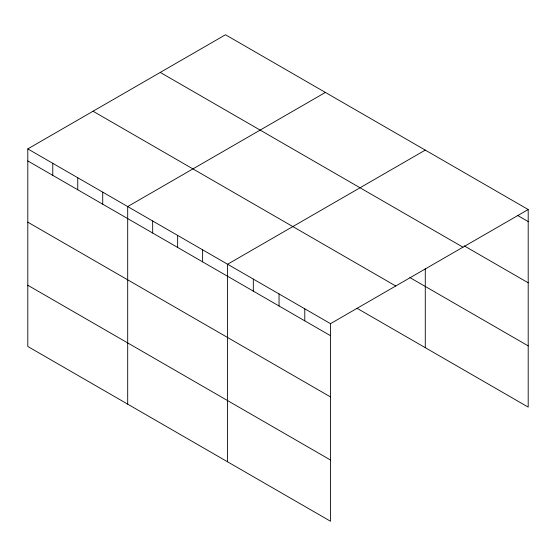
<?xml version="1.0" encoding="UTF-8"?>
<svg xmlns="http://www.w3.org/2000/svg" width="556" height="556" viewBox="0 0 556 556"><rect width="100%" height="100%" fill="white"/><g stroke="black" fill="none" stroke-linecap="round" stroke-linejoin="round"><path stroke-width="0.83" d="M27.8 148.897L330.507 323.661L330.507 521.243L27.8 346.478L27.8 148.897L225.493 34.757L528.2 209.522L528.2 407.103L356.966 308.246M325.385 92.428L127.692 206.568L127.692 404.149M425.277 150.106L227.585 264.239L227.585 461.821M330.507 323.661L528.2 209.522M517.907 215.624L528.2 221.566M464.239 245.87L528.2 282.795M160.253 72.419L462.96 247.191M409.855 277.548L528.2 345.881M93.04 111.228L395.747 285.993M27.8 160.934L330.507 335.699M27.8 222.164L330.507 396.928M27.8 285.249L330.507 460.014M425.277 268.555L425.277 347.688M304.778 308.802L304.778 320.847M279.049 293.95L279.049 305.988M253.321 279.098L253.321 291.135M202.613 249.825L202.613 261.862M177.642 235.403L177.642 247.441M152.671 220.982L152.671 233.027M102.721 192.147L102.721 204.191M77.75 177.732L77.75 189.77M52.771 163.311L52.771 175.349"/></g></svg>
